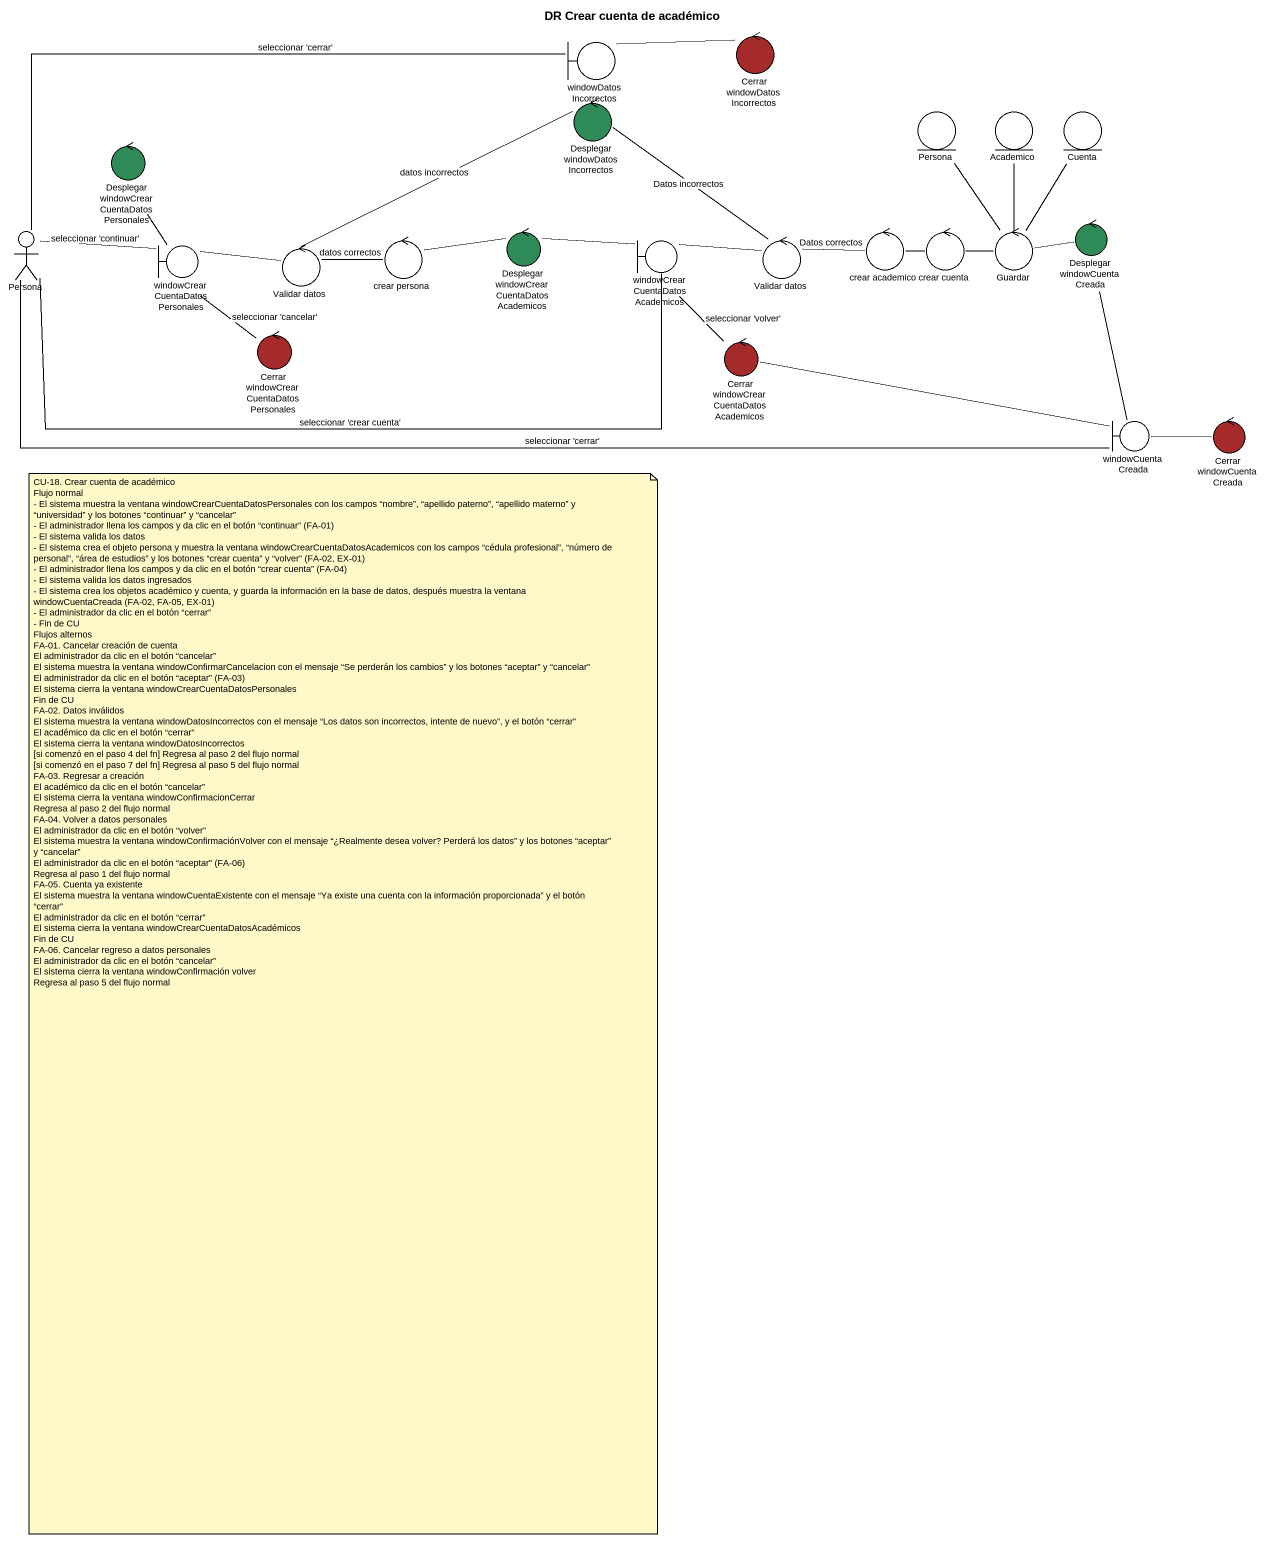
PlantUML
@startuml
title DR Crear cuenta de académico
control "Cerrar windowDatosIncorrectos" as Cerrar_windowDatosIncorrecto #A52A2A
boundary windowDatosIncorrectos
control "Desplegar windowDatosIncorrectos" as Desplegar #2E8B57
entity Persona
entity Academico
entity Cuenta
control "Desplegar windowCrearCuentaDatosPersonales" as Desplegar_2 #2E8B57
actor "Persona" as Persona_2
control "Desplegar windowCrearCuentaDatosAcademicos" as Desplegar_3 #2E8B57
control "crear academico" as crear_academico
control "crear cuenta" as crear_cuenta
control Guardar
control "Desplegar windowCuentaCreada" as Desplegar_windowCuentaCreada #2E8B57
boundary "windowCrearCuentaDatosPersonales" as windowCrearCuentaDatosPerson
control "Validar datos" as Validar_datos
control "crear persona" as crear_persona
boundary "windowCrearCuentaDatosAcademicos" as windowCrearCuentaDatosAcadem
control "Validar datos" as Validar_datos_2
control "Cerrar windowCrearCuentaDatosPersonales" as Cerrar_windowCrearCuentaDato #A52A2A
control "Cerrar windowCrearCuentaDatosAcademicos" as Cerrar_windowCrearCuentaDato_2 #A52A2A
boundary windowCuentaCreada
control "Cerrar windowCuentaCreada" as Cerrar_windowCuentaCreada #A52A2A
Cerrar_windowDatosIncorrecto -left- windowDatosIncorrectos
windowDatosIncorrectos -- Desplegar
windowDatosIncorrectos -left- Persona_2 : seleccionar 'cerrar'
Desplegar -left- Validar_datos : datos incorrectos
Desplegar_2 -- windowCrearCuentaDatosPerson
Desplegar_3 -right- windowCrearCuentaDatosAcadem
crear_academico -right- crear_cuenta
crear_cuenta -right- Guardar
Guardar -up- Persona
Guardar -up- Academico
Guardar -up- Cuenta
Guardar -right- Desplegar_windowCuentaCreada
Desplegar_windowCuentaCreada -- windowCuentaCreada
windowCrearCuentaDatosPerson -left- Persona_2 : seleccionar 'continuar'
windowCrearCuentaDatosPerson -- Cerrar_windowCrearCuentaDato : seleccionar 'cancelar'
Validar_datos -left- windowCrearCuentaDatosPerson
Validar_datos -right- crear_persona : datos correctos
crear_persona -right- Desplegar_3
windowCrearCuentaDatosAcadem -left- Persona_2 : seleccionar 'crear cuenta'
windowCrearCuentaDatosAcadem -- Cerrar_windowCrearCuentaDato_2 : seleccionar 'volver'
Validar_datos_2 -up- Desplegar : Datos incorrectos
Validar_datos_2 -right- crear_academico : Datos correctos
Validar_datos_2 -left- windowCrearCuentaDatosAcadem
windowCuentaCreada -left- Persona_2 : seleccionar 'cerrar'
windowCuentaCreada -left- Cerrar_windowCrearCuentaDato_2
windowCuentaCreada -right- Cerrar_windowCuentaCreada
note as N1
  CU-18. Crear cuenta de académico
  Flujo normal
  - El sistema muestra la ventana windowCrearCuentaDatosPersonales con los campos “nombre”, “apellido paterno”, “apellido materno” y “universidad” y los botones “continuar” y “cancelar”
  - El administrador llena los campos y da clic en el botón “continuar” (FA-01)
  - El sistema valida los datos
  - El sistema crea el objeto persona y muestra la ventana windowCrearCuentaDatosAcademicos con los campos “cédula profesional”, “número de personal”, “área de estudios” y los botones “crear cuenta” y “volver” (FA-02, EX-01)
  - El administrador llena los campos y da clic en el botón “crear cuenta” (FA-04)
  - El sistema valida los datos ingresados
  - El sistema crea los objetos académico y cuenta, y guarda la información en la base de datos, después muestra la ventana windowCuentaCreada (FA-02, FA-05, EX-01)
  - El administrador da clic en el botón “cerrar”
  - Fin de CU
  Flujos alternos
  FA-01. Cancelar creación de cuenta
  El administrador da clic en el botón “cancelar”
  El sistema muestra la ventana windowConfirmarCancelacion con el mensaje “Se perderán los cambios” y los botones “aceptar” y “cancelar”
  El administrador da clic en el botón “aceptar” (FA-03)
  El sistema cierra la ventana windowCrearCuentaDatosPersonales
  Fin de CU
  FA-02. Datos inválidos
  El sistema muestra la ventana windowDatosIncorrectos con el mensaje “Los datos son incorrectos, intente de nuevo”, y el botón “cerrar”
  El académico da clic en el botón “cerrar”
  El sistema cierra la ventana windowDatosIncorrectos
  [si comenzó en el paso 4 del fn] Regresa al paso 2 del flujo normal
  [si comenzó en el paso 7 del fn] Regresa al paso 5 del flujo normal
  FA-03. Regresar a creación
  El académico da clic en el botón “cancelar”
  El sistema cierra la ventana windowConfirmacionCerrar
  Regresa al paso 2 del flujo normal
  FA-04. Volver a datos personales
  El administrador da clic en el botón “volver”
  El sistema muestra la ventana windowConfirmaciónVolver con el mensaje “¿Realmente desea volver? Perderá los datos” y los botones “aceptar” y “cancelar”
  El administrador da clic en el botón “aceptar” (FA-06)
  Regresa al paso 1 del flujo normal
  FA-05. Cuenta ya existente
  El sistema muestra la ventana windowCuentaExistente con el mensaje “Ya existe una cuenta con la información proporcionada” y el botón “cerrar”
  El administrador da clic en el botón “cerrar”
  El sistema cierra la ventana windowCrearCuentaDatosAcadémicos
  Fin de CU
  FA-06. Cancelar regreso a datos personales
  El administrador da clic en el botón “cancelar”
  El sistema cierra la ventana windowConfirmación volver
  Regresa al paso 5 del flujo normal
end note
@enduml
